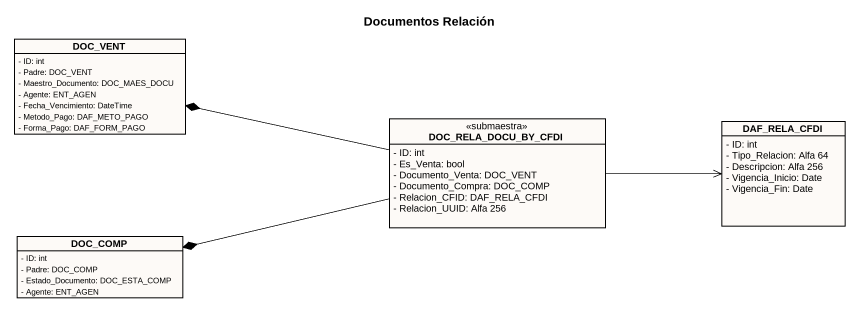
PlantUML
@startuml
title Documentos Relación
hide circle
hide empty members
skinparam classAttributeIconSize 0
class DOC_VENT #FDFAF7 {
  - ID: int
  - Padre: DOC_VENT
  - Maestro_Documento: DOC_MAES_DOCU
  - Agente: ENT_AGEN
  - Fecha_Vencimiento: DateTime
  - Metodo_Pago: DAF_METO_PAGO
  - Forma_Pago: DAF_FORM_PAGO
}
class DOC_RELA_DOCU_BY_CFDI <<submaestra>> #FDFAF7 {
  - ID: int
  - Es_Venta: bool
  - Documento_Venta: DOC_VENT
  - Documento_Compra: DOC_COMP
  - Relacion_CFID: DAF_RELA_CFDI
  - Relacion_UUID: Alfa 256
}
class DAF_RELA_CFDI #FDFAF7 {
  - ID: int
  - Tipo_Relacion: Alfa 64
  - Descripcion: Alfa 256
  - Vigencia_Inicio: Date
  - Vigencia_Fin: Date
}
class DOC_COMP #FDFAF7 {
  - ID: int
  - Padre: DOC_COMP
  - Estado_Documento: DOC_ESTA_COMP
  - Agente: ENT_AGEN
}
DOC_RELA_DOCU_BY_CFDI -left-* DOC_VENT
DOC_RELA_DOCU_BY_CFDI -right-> DAF_RELA_CFDI
DOC_RELA_DOCU_BY_CFDI -left-* DOC_COMP
@enduml
